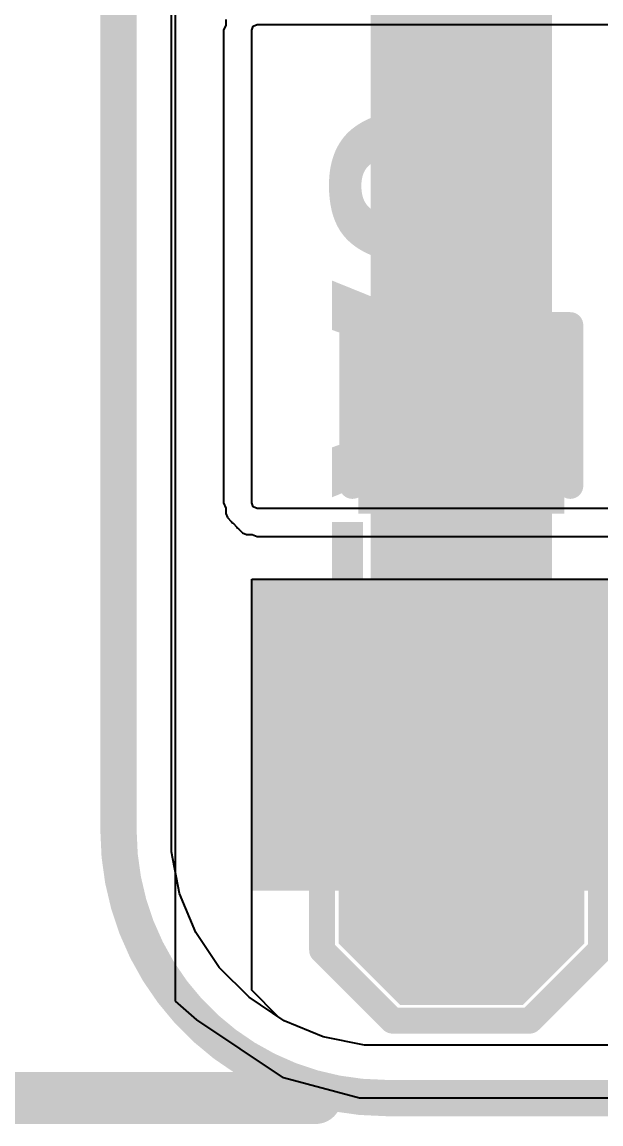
# Model space of a CAD drawing. Header units: inches. Extents: x -6 to 284, y -12 to 154.
# Drawn here: x 10.26 to 13.09, y -11.77 to -6.37 of the extents above; entities that cross this region are included whole.
import ezdxf

# ---------------------------------------------------------------- set-up
doc = ezdxf.new("R2010")
doc.units = ezdxf.units.IN
for name, color, linetype in [('Board Outline', 216, 'Continuous'), ('Bottom Layer', 5, 'Continuous'), ('Bottom Overlay', 54, 'Continuous'), ('Bottom Paste', 16, 'Continuous'), ('Bottom Solder', 6, 'Continuous'), ('Dimensions', 6, 'Continuous'), ('GND-1', 16, 'Continuous'), ('GND-2', 90, 'Continuous'), ('GND-3', 216, 'Continuous'), ('GND-4', 54, 'Continuous'), ('PWR-1', 156, 'Continuous'), ('PWR-2', 130, 'Continuous'), ('Signal L1', 76, 'Continuous'), ('Signal L2', 6, 'Continuous'), ('Top Layer', 1, 'Continuous'), ('Top Overlay', 2, 'Continuous'), ('Top Paste', 8, 'Continuous'), ('Top Solder', 216, 'Continuous')]:
    doc.layers.add(name, color=color, linetype=linetype)
doc.styles.add('Arial Black_Bold', font='', dxfattribs={"height": 0.2})
doc.styles.get('Arial Black_Bold').set_extended_font_data('Arial Black', bold=True)

# ---------------------------------------------------------------- blocks, each defined once
blk = doc.blocks.new('T____________0_5___83')
at = {"layer": 'Top Layer'}
blk.add_hatch(color=1, dxfattribs=at).paths.add_polyline_path([(0.25, 0.5), (-0.25, 0.5), (-0.5, 0.25), (-0.5, -0.25), (-0.25, -0.5), (0.25, -0.5), (0.5, -0.25), (0.5, 0.25)])
at = {"layer": 'Top Paste'}
blk.add_hatch(color=8, dxfattribs=at).paths.add_polyline_path([(0.25, 0.5), (-0.25, 0.5), (-0.5, 0.25), (-0.5, -0.25), (-0.25, -0.5), (0.25, -0.5), (0.5, -0.25), (0.5, 0.25)])
at = {"layer": 'Top Solder'}
blk.add_hatch(color=216, dxfattribs=at).paths.add_polyline_path([(0.3008, 0.6016), (-0.3008, 0.6016), (-0.6016, 0.3008), (-0.6016, -0.3008), (-0.3008, -0.6016), (0.3008, -0.6016), (0.6016, -0.3008), (0.6016, 0.3008)])
at = {"layer": 'Top Overlay'}
for points in [[(-0.6819, 0.3332, 0.127, 0.127, 0), (-0.3355, 0.6795, 0.127, 0.127, 0)], [(-0.3355, 0.6795, 0.127, 0.127, 0), (0.3365, 0.6795, 0.127, 0.127, 0)], [(0.3365, 0.6795, 0.127, 0.127, 0), (0.6836, 0.3324, 0.127, 0.127, 0)], [(-0.6819, -0.3341, 0.127, 0.127, 0), (-0.6819, 0.3332, 0.127, 0.127, 0)], [(0.6836, -0.3298, 0.127, 0.127, 0), (0.6836, 0.3324, 0.127, 0.127, 0)], [(0.3349, -0.6786, 0.127, 0.127, 0), (0.6836, -0.3298, 0.127, 0.127, 0)], [(-0.6819, -0.3341, 0.127, 0.127, 0), (-0.3374, -0.6786, 0.127, 0.127, 0)], [(-0.3374, -0.6786, 0.127, 0.127, 0), (0.3349, -0.6786, 0.127, 0.127, 0)]]:
    blk.add_lwpolyline(points, format="xyseb", dxfattribs=at)
for points in [[(-0.3673, 0.6795, 0.0635, 0.0635, 1), (-0.3038, 0.6795, 0.0635, 0.0635, 1)], [(-0.3673, 0.6795, 0.0635, 0.0635, 1), (-0.3038, 0.6795, 0.0635, 0.0635, 1)], [(0.3047, 0.6795, 0.0635, 0.0635, 1), (0.3682, 0.6795, 0.0635, 0.0635, 1)], [(0.3047, 0.6795, 0.0635, 0.0635, 1), (0.3682, 0.6795, 0.0635, 0.0635, 1)], [(-0.7136, 0.3332, 0.0635, 0.0635, 1), (-0.6501, 0.3332, 0.0635, 0.0635, 1)], [(-0.7136, 0.3332, 0.0635, 0.0635, 1), (-0.6501, 0.3332, 0.0635, 0.0635, 1)], [(0.6519, 0.3324, 0.0635, 0.0635, 1), (0.7154, 0.3324, 0.0635, 0.0635, 1)], [(0.6519, 0.3324, 0.0635, 0.0635, 1), (0.7154, 0.3324, 0.0635, 0.0635, 1)], [(0.6519, -0.3298, 0.0635, 0.0635, 1), (0.7154, -0.3298, 0.0635, 0.0635, 1)], [(0.6519, -0.3298, 0.0635, 0.0635, 1), (0.7154, -0.3298, 0.0635, 0.0635, 1)], [(-0.7136, -0.3341, 0.0635, 0.0635, 1), (-0.6501, -0.3341, 0.0635, 0.0635, 1)], [(-0.7136, -0.3341, 0.0635, 0.0635, 1), (-0.6501, -0.3341, 0.0635, 0.0635, 1)], [(-0.3691, -0.6786, 0.0635, 0.0635, 1), (-0.3056, -0.6786, 0.0635, 0.0635, 1)], [(-0.3691, -0.6786, 0.0635, 0.0635, 1), (-0.3056, -0.6786, 0.0635, 0.0635, 1)], [(0.3031, -0.6786, 0.0635, 0.0635, 1), (0.3666, -0.6786, 0.0635, 0.0635, 1)], [(0.3031, -0.6786, 0.0635, 0.0635, 1), (0.3666, -0.6786, 0.0635, 0.0635, 1)]]:
    blk.add_lwpolyline(points, format="xyseb", close=True, dxfattribs=at)
blk = doc.blocks.new('C___0603_B_424')
at = {"layer": 'Bottom Layer'}
for points in [[(-1.143, -0.4445), (-1.143, 0.4445), (-0.381, 0.4445), (-0.381, -0.4445)], [(0.381, -0.4445), (0.381, 0.4445), (1.143, 0.4445), (1.143, -0.4445)]]:
    blk.add_hatch(color=5, dxfattribs=at).paths.add_polyline_path(points)
at = {"layer": 'Bottom Paste'}
for points in [[(-1.143, -0.4445), (-1.143, 0.4445), (-0.381, 0.4445), (-0.381, -0.4445)], [(0.381, -0.4445), (0.381, 0.4445), (1.143, 0.4445), (1.143, -0.4445)]]:
    blk.add_hatch(color=16, dxfattribs=at).paths.add_polyline_path(points)
at = {"layer": 'Bottom Solder'}
for points in [[(-1.203, -0.5045), (-1.203, 0.5045), (-0.321, 0.5045), (-0.321, -0.5045)], [(0.321, -0.5045), (0.321, 0.5045), (1.203, 0.5045), (1.203, -0.5045)]]:
    blk.add_hatch(color=6, dxfattribs=at).paths.add_polyline_path(points)
at = {"layer": 'Bottom Overlay'}
for points in [[(-1.2446, 0.5334, 0.127, 0.127, 0), (-0.4572, 0.5334, 0.127, 0.127, 0)], [(-1.2446, 0.5334, 0.127, 0.127, 0), (-1.2446, -0.5334, 0.127, 0.127, 0)], [(0.4572, 0.5334, 0.127, 0.127, 0), (1.2446, 0.5334, 0.127, 0.127, 0)], [(1.2446, 0.5334, 0.127, 0.127, 0), (1.2446, -0.5334, 0.127, 0.127, 0)], [(-1.2446, -0.5334, 0.127, 0.127, 0), (-0.4572, -0.5334, 0.127, 0.127, 0)], [(0.4572, -0.5334, 0.127, 0.127, 0), (1.2446, -0.5334, 0.127, 0.127, 0)]]:
    blk.add_lwpolyline(points, format="xyseb", dxfattribs=at)
for points in [[(-1.2764, 0.5334, 0.0635, 0.0635, 1), (-1.2128, 0.5334, 0.0635, 0.0635, 1)], [(-1.2764, 0.5334, 0.0635, 0.0635, 1), (-1.2128, 0.5334, 0.0635, 0.0635, 1)], [(-0.4889, 0.5334, 0.0635, 0.0635, 1), (-0.4254, 0.5334, 0.0635, 0.0635, 1)], [(0.4254, 0.5334, 0.0635, 0.0635, 1), (0.4889, 0.5334, 0.0635, 0.0635, 1)], [(1.2128, 0.5334, 0.0635, 0.0635, 1), (1.2764, 0.5334, 0.0635, 0.0635, 1)], [(1.2128, 0.5334, 0.0635, 0.0635, 1), (1.2764, 0.5334, 0.0635, 0.0635, 1)], [(-1.2764, -0.5334, 0.0635, 0.0635, 1), (-1.2128, -0.5334, 0.0635, 0.0635, 1)], [(-1.2764, -0.5334, 0.0635, 0.0635, 1), (-1.2128, -0.5334, 0.0635, 0.0635, 1)], [(-0.4889, -0.5334, 0.0635, 0.0635, 1), (-0.4254, -0.5334, 0.0635, 0.0635, 1)], [(0.4254, -0.5334, 0.0635, 0.0635, 1), (0.4889, -0.5334, 0.0635, 0.0635, 1)], [(1.2128, -0.5334, 0.0635, 0.0635, 1), (1.2764, -0.5334, 0.0635, 0.0635, 1)], [(1.2128, -0.5334, 0.0635, 0.0635, 1), (1.2764, -0.5334, 0.0635, 0.0635, 1)]]:
    blk.add_lwpolyline(points, format="xyseb", close=True, dxfattribs=at)

msp = doc.modelspace()

# ---------------------------------------------------------------- hatches: boundary and pattern name
at = {"layer": 'Bottom Layer'}
msp.add_hatch(color=5, dxfattribs=at).paths.add_polyline_path([(11.38, -10.6241), (17.0005, -10.6241), (17.0005, -9.0991), (11.38, -9.0991)])

# ---------------------------------------------------------------- linework, layer by layer
at = {"layer": 'Board Outline'}
for points in [[(10.7278, -10.3315, 0.1778, 0.1778, 0), (10.7278, 19.0513, 0.1778, 0.1778, 0)], [(12.0364, -11.6401, 0.1778, 0.1778, -0.414214), (10.7278, -10.3315, 0.1778, 0.1778, 0)], [(12.0364, -11.6401, 0.1778, 0.1778, 0), (75.4223, -11.6401, 0.1778, 0.1778, 0)]]:
    msp.add_lwpolyline(points, format="xyseb", dxfattribs=at)
for points in [[(10.6834, -10.3315, 0.0889, 0.0889, 1), (10.7723, -10.3315, 0.0889, 0.0889, 1)], [(10.6834, -10.3315, 0.0889, 0.0889, 1), (10.7723, -10.3315, 0.0889, 0.0889, 1)], [(11.992, -11.6401, 0.0889, 0.0889, 1), (12.0809, -11.6401, 0.0889, 0.0889, 1)], [(11.992, -11.6401, 0.0889, 0.0889, 1), (12.0809, -11.6401, 0.0889, 0.0889, 1)]]:
    msp.add_lwpolyline(points, format="xyseb", close=True, dxfattribs=at)
at = {"layer": 'Bottom Layer'}
for p, q in [((10.9868, -10.3315), (10.9868, 19.0513)), ((11.253, -6.3573), (11.253, -6.3847)), ((11.253, -6.3847), (11.2425, -6.4099)), ((11.2425, -6.4099), (11.2425, -8.7249)), ((11.38, -6.4099), (11.388, -6.3906)), ((11.38, -8.7249), (11.38, -6.4099)), ((11.388, -6.3906), (11.4073, -6.3826)), ((11.4073, -6.3826), (12.999, -6.3826)), ((12.999, -6.3826), (12.999, -6.3826)), ((12.999, -6.3826), (13.0578, -6.3826)), ((13.0578, -6.3826), (13.1364, -6.3826)), ((11.2425, -8.7249), (11.253, -8.7502)), ((11.388, -8.7443), (11.38, -8.7249)), ((11.253, -8.7502), (11.253, -8.7775)), ((11.253, -8.7775), (11.261, -8.7969)), ((11.261, -8.7969), (11.261, -8.7969)), ((11.261, -8.7969), (11.261, -8.7969)), ((11.261, -8.7969), (11.2803, -8.8162)), ((11.4073, -8.7523), (11.388, -8.7443)), ((17.4629, -8.7523), (11.4073, -8.7523)), ((11.2803, -8.8162), (11.2828, -8.8221)), ((11.2828, -8.8221), (11.2887, -8.8246)), ((11.2887, -8.8246), (11.3077, -8.8436)), ((11.3077, -8.8436), (11.3101, -8.8495)), ((11.3101, -8.8495), (11.316, -8.8519)), ((11.316, -8.8519), (11.3354, -8.8713)), ((11.3354, -8.8713), (11.3354, -8.8713)), ((11.3354, -8.8713), (11.3354, -8.8713)), ((11.3354, -8.8713), (11.3547, -8.8793)), ((11.3547, -8.8793), (11.3821, -8.8793)), ((11.3821, -8.8793), (11.4073, -8.8898)), ((11.4073, -8.8898), (17.3254, -8.8898)), ((11.38, -11.1126), (11.38, -9.0991)), ((11.38, -9.0991), (17.3254, -9.0991)), ((10.9868, -10.4349), (10.9868, -10.3315)), ((11.0271, -10.6377), (10.9868, -10.4349)), ((11.1063, -10.8287), (11.0271, -10.6377)), ((11.2211, -11.0006), (11.1063, -10.8287)), ((11.3673, -11.1468), (11.2211, -11.0006)), ((11.5087, -11.2413), (11.38, -11.1126)), ((11.5392, -11.2617), (11.3673, -11.1468)), ((11.5392, -11.2617), (11.5087, -11.2413)), ((11.7303, -11.3408), (11.5392, -11.2617)), ((11.7303, -11.3408), (11.5392, -11.2617)), ((11.933, -11.3812), (11.7303, -11.3408)), ((11.933, -11.3812), (11.7303, -11.3408)), ((12.0364, -11.3812), (11.933, -11.3812)), ((12.0364, -11.3812), (11.933, -11.3812)), ((20.4033, -11.3812), (12.0364, -11.3812)), ((20.4033, -11.3812), (12.0364, -11.3812))]:
    msp.add_line(p, q, dxfattribs=at)
at = {"layer": 'Dimensions'}
msp.add_lwpolyline([(-5.7822, -11.6401, 0.254, 0.254, 0), (11.6935, -11.6401, 0.254, 0.254, 0)], format="xyseb", dxfattribs=at)
msp.add_lwpolyline([(11.63, -11.6401, 0.127, 0.127, 1), (11.757, -11.6401, 0.127, 0.127, 1)], format="xyseb", close=True, dxfattribs=at)
at = {"layer": 'GND-1'}
for p, q in [((10.9868, -10.3315), (10.9868, 19.0513)), ((10.9868, -10.4349), (10.9868, -10.3315)), ((11.0271, -10.6377), (10.9868, -10.4349)), ((11.1063, -10.8287), (11.0271, -10.6377)), ((11.2211, -11.0006), (11.1063, -10.8287)), ((11.3673, -11.1468), (11.2211, -11.0006)), ((11.5392, -11.2617), (11.3673, -11.1468)), ((11.7303, -11.3408), (11.5392, -11.2617)), ((11.933, -11.3812), (11.7303, -11.3408)), ((12.0364, -11.3812), (11.933, -11.3812)), ((35.9919, -11.3812), (12.0364, -11.3812))]:
    msp.add_line(p, q, dxfattribs=at)
at = {"layer": 'GND-2'}
for p, q in [((10.9868, -10.3315), (10.9868, 19.0513)), ((10.9868, -10.4349), (10.9868, -10.3315)), ((11.0271, -10.6377), (10.9868, -10.4349)), ((11.1063, -10.8287), (11.0271, -10.6377)), ((11.2211, -11.0006), (11.1063, -10.8287)), ((11.3673, -11.1468), (11.2211, -11.0006)), ((11.5392, -11.2617), (11.3673, -11.1468)), ((11.7303, -11.3408), (11.5392, -11.2617)), ((11.933, -11.3812), (11.7303, -11.3408)), ((12.0364, -11.3812), (11.933, -11.3812)), ((35.9919, -11.3812), (12.0364, -11.3812))]:
    msp.add_line(p, q, dxfattribs=at)
at = {"layer": 'GND-3'}
for p, q in [((10.9868, -10.3315), (10.9868, 19.0513)), ((10.9868, -10.4349), (10.9868, -10.3315)), ((11.0271, -10.6377), (10.9868, -10.4349)), ((11.1063, -10.8287), (11.0271, -10.6377)), ((11.2211, -11.0006), (11.1063, -10.8287)), ((11.3673, -11.1468), (11.2211, -11.0006)), ((11.5392, -11.2617), (11.3673, -11.1468)), ((11.7303, -11.3408), (11.5392, -11.2617)), ((11.933, -11.3812), (11.7303, -11.3408)), ((12.0364, -11.3812), (11.933, -11.3812)), ((35.9919, -11.3812), (12.0364, -11.3812))]:
    msp.add_line(p, q, dxfattribs=at)
at = {"layer": 'GND-4'}
for p, q in [((10.9868, -10.3315), (10.9868, 19.0513)), ((10.9868, -10.4349), (10.9868, -10.3315)), ((11.0271, -10.6377), (10.9868, -10.4349)), ((11.1063, -10.8287), (11.0271, -10.6377)), ((11.2211, -11.0006), (11.1063, -10.8287)), ((11.3673, -11.1468), (11.2211, -11.0006)), ((11.5392, -11.2617), (11.3673, -11.1468)), ((11.7303, -11.3408), (11.5392, -11.2617)), ((11.933, -11.3812), (11.7303, -11.3408)), ((12.0364, -11.3812), (11.933, -11.3812)), ((35.9919, -11.3812), (12.0364, -11.3812))]:
    msp.add_line(p, q, dxfattribs=at)
at = {"layer": 'PWR-1'}
for p, q in [((10.9868, -10.3315), (10.9868, -2.5122)), ((10.9868, -10.4349), (10.9868, -10.3315)), ((11.0271, -10.6377), (10.9868, -10.4349)), ((11.1063, -10.8287), (11.0271, -10.6377)), ((11.2211, -11.0006), (11.1063, -10.8287)), ((11.3673, -11.1468), (11.2211, -11.0006)), ((11.5392, -11.2617), (11.3673, -11.1468)), ((11.7303, -11.3408), (11.5392, -11.2617)), ((11.933, -11.3812), (11.7303, -11.3408)), ((12.0364, -11.3812), (11.933, -11.3812)), ((35.9919, -11.3812), (12.0364, -11.3812))]:
    msp.add_line(p, q, dxfattribs=at)
at = {"layer": 'PWR-2'}
for p, q in [((10.9868, -10.3315), (10.9868, -2.437)), ((10.9868, -10.4349), (10.9868, -10.3315)), ((11.0271, -10.6377), (10.9868, -10.4349)), ((11.1063, -10.8287), (11.0271, -10.6377)), ((11.2211, -11.0006), (11.1063, -10.8287)), ((11.3673, -11.1468), (11.2211, -11.0006)), ((11.5392, -11.2617), (11.3673, -11.1468)), ((11.7303, -11.3408), (11.5392, -11.2617)), ((11.933, -11.3812), (11.7303, -11.3408)), ((12.0364, -11.3812), (11.933, -11.3812)), ((35.9919, -11.3812), (12.0364, -11.3812))]:
    msp.add_line(p, q, dxfattribs=at)
at = {"layer": 'Signal L1'}
for p, q in [((10.9868, -10.3315), (10.9868, 19.0513)), ((10.9868, -10.4349), (10.9868, -10.3315)), ((11.0271, -10.6377), (10.9868, -10.4349)), ((11.1063, -10.8287), (11.0271, -10.6377)), ((11.2211, -11.0006), (11.1063, -10.8287)), ((11.3673, -11.1468), (11.2211, -11.0006)), ((11.5392, -11.2617), (11.3673, -11.1468)), ((11.7303, -11.3408), (11.5392, -11.2617)), ((11.933, -11.3812), (11.7303, -11.3408)), ((12.0364, -11.3812), (11.933, -11.3812)), ((20.199, -11.3812), (12.0364, -11.3812))]:
    msp.add_line(p, q, dxfattribs=at)
at = {"layer": 'Signal L2'}
for p, q in [((10.9868, -10.3315), (10.9868, 19.0513)), ((10.9868, -10.4349), (10.9868, -10.3315)), ((11.0271, -10.6377), (10.9868, -10.4349)), ((11.1063, -10.8287), (11.0271, -10.6377)), ((11.2211, -11.0006), (11.1063, -10.8287)), ((11.3673, -11.1468), (11.2211, -11.0006)), ((11.5392, -11.2617), (11.3673, -11.1468)), ((11.7303, -11.3408), (11.5392, -11.2617)), ((11.933, -11.3812), (11.7303, -11.3408)), ((12.0364, -11.3812), (11.933, -11.3812)), ((29.8065, -11.3812), (12.0364, -11.3812))]:
    msp.add_line(p, q, dxfattribs=at)
at = {"layer": 'Top Layer'}
for p, q in [((11.0066, -11.1657), (11.0066, -3.8948)), ((11.1111, -11.2569), (11.0066, -11.1657)), ((11.5356, -11.5405), (11.1111, -11.2569)), ((11.9075, -11.6401), (11.5356, -11.5405)), ((15.2733, -11.6401), (11.9075, -11.6401))]:
    msp.add_line(p, q, dxfattribs=at)
msp.add_lwpolyline([(12.4068, -10.5824, 0.889, 0.889, 0), (12.4068, -5.5866, 0.889, 0.889, 0)], format="xyseb", dxfattribs=at)
msp.add_lwpolyline([(12.1845, -10.5824, 0.4445, 0.4445, 1), (12.629, -10.5824, 0.4445, 0.4445, 1)], format="xyseb", close=True, dxfattribs=at)

# ---------------------------------------------------------------- block references
at = {"rotation": 90}
msp.add_blockref('C___0603_B_424', (12.4068, -9.0991), dxfattribs=at)
msp.add_blockref('T____________0_5___83', (12.4068, -10.5824))

# ---------------------------------------------------------------- texts
at = {"layer": 'Top Overlay', "style": 'Arial Black_Bold'}
msp.add_text('5V0', height=1.016, rotation=90, dxfattribs=at).set_placement((12.7896, -9.6121))

doc.saveas('drawing.dxf')
